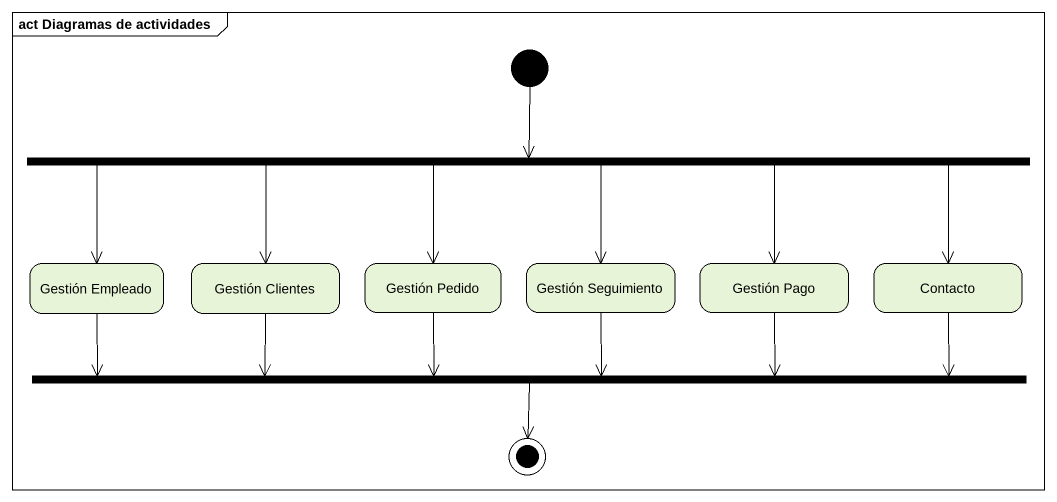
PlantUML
@startuml
mainframe act Diagramas de actividades
hide empty description
state fork1 <<fork>>
state "Gestión Empleado" as Gestión_Empleado
state "Gestión Clientes" as Gestión_Clientes
state "Gestión Pedido" as Gestión_Pedido
state "Gestión Seguimiento" as Gestión_Seguimiento
state "Gestión Pago" as Gestión_Pago
state Contacto
state fork2 <<join>>
[*] --> fork1
fork1 -left-> Gestión_Empleado
fork1 -left-> Gestión_Clientes
fork1 --> Gestión_Pedido
fork1 --> Gestión_Seguimiento
fork1 -right-> Gestión_Pago
fork1 -right-> Contacto
Gestión_Empleado -right-> fork2
Gestión_Clientes -right-> fork2
Gestión_Pedido --> fork2
Gestión_Seguimiento --> fork2
Gestión_Pago -left-> fork2
Contacto -left-> fork2
fork2 --> [*]
@enduml
